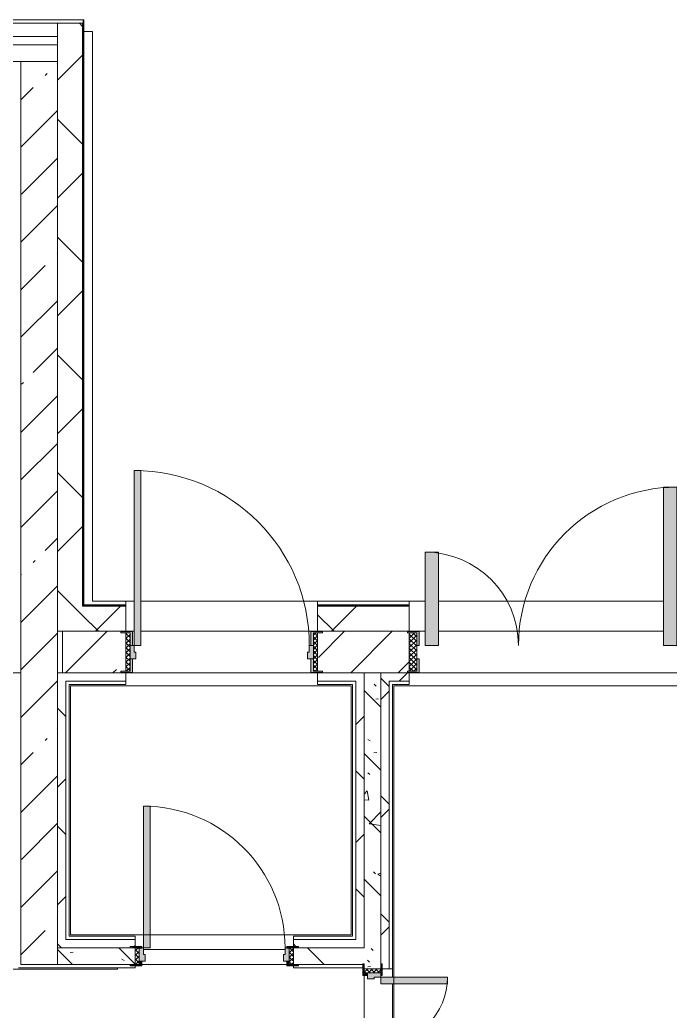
# Model space of a CAD drawing. Header units: millimetres. Extents: x -4029 to 232974, y -8553 to 104777.
# Drawn here: x 155830 to 159731, y 21400 to 27350 of the extents above; entities that cross this region are included whole.
import ezdxf

# ---------------------------------------------------------------- set-up
doc = ezdxf.new("R2010")
doc.units = ezdxf.units.MM
for name, color, linetype, lineweight in [('A-AREA-BNDY-1', 7, 'Continuous', 5), ('A-WALL', 7, 'Continuous', 9), ('A-WALL-4', 7, 'Continuous', 5), ('I-WALL-6', 7, 'Continuous', 5)]:
    doc.layers.add(name, color=color, linetype=linetype, lineweight=lineweight)
for name, color, linetype, lineweight, true_color in [('A-DOOR-3', 7, 'Continuous', 5, 0xaaaaaa), ('A-DOOR-4', 7, 'Continuous', 5, 0xe2e2e2), ('A-DOOR-FRAM-3', 7, 'Continuous', 5, 0xe2e2e2), ('A-DOOR-FRAM-4', 7, 'Continuous', 5, 0xaaaaaa), ('A-FLOR-2', 7, 'Continuous', 5, 0xaaaaaa), ('I-WALL-8', 7, 'Continuous', 5, 0x787878)]:
    doc.layers.add(name, color=color, linetype=linetype, lineweight=lineweight, true_color=true_color)
pattern_1 = [(45, (71086.4, 0), (-353.5534, 353.5534), []), (135, (71086.4, 0), (-353.5534, -353.5534), [])]
pattern_2 = [(45, (71086.4, 0), (-285.1231, 285.1231), []), (45, (71371.53, 0), (-285.1231, 285.1231), [504.031, -100.806, 16.764, -84.042])]
pattern_3 = [(135, (71086.4, 0), (-377.1708, -377.1708), [533.4, -88.9, 17.78, -88.9]), (135, (71086.4, 376.94), (-377.1708, -377.1708), []), (50, (71086.4, 0), (637.6445, -55.7866), [66.675, -733.425]), (355, (71086.4, 0), (-123.3494, 668.699), [53.34, -586.74]), (100.451, (71139.54, -4.65), (514.299, 612.908), [56.665, -623.315]), (46.184, (71086.4, 177.8), (948.7764, -147.15), [100.012, -1100.137]), (96.636, (71165.5, 165.5), (830.909, 865.997), [84.998, -934.973]), (351.184, (71086.4, 177.8), (830.918, 865.988), [80.01, -880.11]), (21, (71175.3, 133.35), (530.6506, -357.9283), [66.675, -733.425]), (326, (71175.3, 133.35), (216.308, 644.6585), [53.34, -586.74]), (71.451, (71219.5, 103.5), (746.9596, 286.7243), [56.665, -623.315]), (37.5, (71086.4, 0), (10.81053, 295.9426), [16.764, -562.864, 16.764, -578.866, -588.962]), (37.5, (71086.4, 0), (10.81053, 295.9426), [-1175.258, 16.764, -572.198]), (7.5, (71086.4, 0), (233.8692, 350.6318), [16.764, -322.834, 16.764, -549.529, -224.472]), (7.5, (71086.4, 0), (233.8692, 350.6318), [-905.891, 16.764, -207.708]), (327.5, (70888.16, 0), (474.5678, -20.0513), [16.764, -205.486, 16.764, -676.656, -920.115]), (327.5, (70888.16, 0), (474.5678, -20.0513), [-915.67, 16.764, -903.351]), (317.5, (70799.26, 0), (518.4522, 88.9934), [16.764, -272.161, 16.764, -443.738, -653.415]), (317.5, (70799.26, 0), (518.4522, 88.9934), [-749.427, 16.764, -636.651])]

# ---------------------------------------------------------------- blocks, each defined once
blk = doc.blocks.new('110_Дверь_СКБ_2Ст_Внутренняя - ДН-7д_л__ ДОО_Дв_1450x2100h_Загрузочная_ Помещение холодильных камер-21737406-1_2_1_птичка')
at = {"layer": 'A-DOOR-3'}
h = blk.add_hatch(dxfattribs=at)
h.set_pattern_fill('FP_143', color=256, style=0, pattern_type=2)
h.set_pattern_definition([(135, (1471.41, 189.685), (-14.14214, -14.14214), []), (225, (1471.41, 189.685), (14.14214, -14.14214), [])])
h.paths.add_polyline_path([(862.5, -115), (862.5, 115), (817.5, 115), (817.5, -115)])
at = {"layer": 'A-DOOR-4'}
for points in [[(687.5, 40), (767.5, 40), (767.5, 990), (687.5, 990), (687.5, 92.1)], [(-742.5, 40), (-662.5, 40), (-662.5, 600), (-742.5, 600), (-742.5, 125)]]:
    blk.add_hatch(color=256, dxfattribs=at).paths.add_polyline_path(points)
h = blk.add_hatch(color=256, dxfattribs=at)
h.paths.add_polyline_path([(817.5, 40), (817.5, 115), (872.5, 115), (872.5, 123), (802.5, 123), (802.5, 40), (814.2, 40)])
h.paths.add_polyline_path([(-777.5, 40), (-777.5, 123), (-847.5, 123), (-844.3, 115), (-792.5, 115), (-792.5, 40)])
h = blk.add_hatch(color=256, dxfattribs=at)
h.paths.add_polyline_path([(872.5, -123), (872.5, -115), (817.5, -115), (812.5, -40), (802.5, -40), (802.5, -123), (862.5, -123)])
h.paths.add_polyline_path([(-847.5, -123), (-777.5, -123), (-777.5, -40), (-792.5, -40), (-792.5, -115), (-847.5, -115), (-847.5, -121)])
at = {"layer": 'A-DOOR-FRAM-4'}
h = blk.add_hatch(dxfattribs=at)
h.set_pattern_fill('FP_144', color=256, style=0, pattern_type=2)
h.set_pattern_definition([(45, (-651.384, 189.685), (-14.1421, 14.1421), []), (135, (-651.384, 189.685), (-14.1421, -14.1421), [])])
h.paths.add_polyline_path([(-792.5, -115), (-792.5, 115), (-837.5, 115), (-837.5, -115)])
at = {"layer": 'A-DOOR-3'}
for p, q in [((767.5, 990), (687.5, 990)), ((687.5, 990), (687.5, 40)), ((767.5, 40), (767.5, 990)), ((-742.5, 600), (-742.5, 40)), ((-662.5, 600), (-742.5, 600)), ((-662.5, 40), (-662.5, 600)), ((-777.5, 123), (-847.5, 123)), ((-847.5, 123), (-847.5, 115)), ((-777.5, 40), (-777.5, 123)), ((872.5, 123), (802.5, 123)), ((802.5, 123), (802.5, 40)), ((872.5, 115), (872.5, 123)), ((-847.5, 115), (-792.5, 115)), ((-792.5, 115), (-792.5, 40)), ((817.5, 40), (817.5, 115)), ((817.5, 115), (872.5, 115)), ((-792.5, 40), (-777.5, 40)), ((-742.5, 40), (-662.5, 40)), ((687.5, 40), (767.5, 40)), ((802.5, 40), (817.5, 40)), ((-777.5, -40), (-792.5, -40)), ((-792.5, -40), (-792.5, -115)), ((-777.5, -123), (-777.5, -40)), ((817.5, -40), (802.5, -40)), ((802.5, -40), (802.5, -123)), ((817.5, -115), (817.5, -40)), ((-847.5, -115), (-847.5, -123)), ((-792.5, -115), (-847.5, -115)), ((872.5, -115), (817.5, -115)), ((872.5, -123), (872.5, -115)), ((-847.5, -123), (-777.5, -123)), ((802.5, -123), (872.5, -123))]:
    blk.add_line(p, q, dxfattribs=at)
for centre, radius, start, end in [((767.5, 40), 950, 90, 180), ((-742.5, 40), 560, 0, 90)]:
    blk.add_arc(centre, radius, start, end, dxfattribs=at)
at = {"layer": 'A-DOOR-FRAM-4'}
for p, q in [((-792.5, 115), (-837.5, 115)), ((-837.5, 115), (-837.5, -115)), ((-792.5, -115), (-792.5, 115)), ((862.5, 115), (817.5, 115)), ((817.5, 115), (817.5, -115)), ((862.5, -115), (862.5, 115)), ((-837.5, -115), (-792.5, -115)), ((817.5, -115), (862.5, -115))]:
    blk.add_line(p, q, dxfattribs=at)
blk = doc.blocks.new('110_Дверь_СКБ_1Ст_Внутренняя1 - ДН-6д_ ДОО_Дв_1150x2100-24253098-1_2_1_птичка')
at = {"layer": 'A-DOOR-3'}
h = blk.add_hatch(dxfattribs=at)
h.set_pattern_fill('FP_147', color=256, style=0, pattern_type=2)
h.set_pattern_definition([(135, (1726.41, 189.685), (-14.14214, -14.14214), []), (225, (1726.41, 189.685), (14.14214, -14.14214), [])])
h.paths.add_polyline_path([(587.5, -115), (587.5, 115), (562.5, 115), (562.5, -115)])
at = {"layer": 'A-DOOR-4'}
h = blk.add_hatch(color=256, dxfattribs=at)
h.paths.add_polyline_path([(-537.5, 40), (-522.5, 40), (-522.5, 123), (-592.5, 123), (-592.5, 115), (-537.5, 115), (-537.5, 102.5)])
h.paths.add_polyline_path([(562.5, 40), (562.5, 115), (617.5, 115), (617.5, 123), (547.5, 123), (547.5, 40)])
h = blk.add_hatch(color=256, dxfattribs=at)
h.paths.add_polyline_path([(-502.5, -40), (-502.5, 0), (-512.5, 0), (-512.5, 40), (-537.5, 40), (-537.5, -40), (-512.5, -40)])
h.paths.add_polyline_path([(562.5, -40), (562.5, 40), (537.5, 40), (537.5, 0), (527.5, 0), (527.5, -40), (537.5, -40)])
h = blk.add_hatch(color=256, dxfattribs=at)
h.paths.add_polyline_path([(587.5, -123), (617.5, -123), (617.5, -115), (562.5, -115), (562.5, -40), (547.5, -40), (547.5, -123), (579.1, -123)])
h.paths.add_polyline_path([(-592.5, -123), (-522.5, -119.1), (-522.5, -40), (-537.5, -40), (-537.5, -115), (-592.5, -115)])
at = {"layer": 'A-DOOR-FRAM-3'}
blk.add_hatch(color=256, dxfattribs=at).paths.add_polyline_path([(-472.5, 40), (-472.5, 1090), (-512.5, 1090), (-512.5, 40)])
at = {"layer": 'A-DOOR-FRAM-4'}
h = blk.add_hatch(dxfattribs=at)
h.set_pattern_fill('FP_148', color=256, style=0, pattern_type=2)
h.set_pattern_definition([(45, (-396.384, 189.685), (-14.1421, 14.1421), []), (135, (-396.384, 189.685), (-14.1421, -14.1421), [])])
h.paths.add_polyline_path([(-537.5, -115), (-537.5, 115), (-562.5, 115), (-562.5, -115)])
at = {"layer": 'A-DOOR-3'}
for p, q in [((-512.5, 1090), (-512.5, 40)), ((-472.5, 1090), (-512.5, 1090)), ((-472.5, 40), (-472.5, 1090)), ((-522.5, 123), (-592.5, 123)), ((-592.5, 123), (-592.5, 115)), ((-522.5, 40), (-522.5, 123)), ((617.5, 123), (547.5, 123)), ((547.5, 123), (547.5, 40)), ((617.5, 115), (617.5, 123)), ((-592.5, 115), (-537.5, 115)), ((-537.5, 115), (-537.5, 40)), ((562.5, 40), (562.5, 115)), ((562.5, 115), (617.5, 115)), ((-537.5, 40), (-522.5, 40)), ((-512.5, 40), (-472.5, 40)), ((547.5, 40), (562.5, 40)), ((-522.5, -40), (-537.5, -40)), ((-537.5, -40), (-537.5, -115)), ((-522.5, -123), (-522.5, -40)), ((562.5, -40), (547.5, -40)), ((547.5, -40), (547.5, -123)), ((562.5, -115), (562.5, -40)), ((-592.5, -115), (-592.5, -123)), ((-537.5, -115), (-592.5, -115)), ((617.5, -115), (562.5, -115)), ((617.5, -123), (617.5, -115)), ((-592.5, -123), (-522.5, -123)), ((547.5, -123), (617.5, -123))]:
    blk.add_line(p, q, dxfattribs=at)
blk.add_arc((-512.5, 40), 1050, 360, 90, dxfattribs=at)
at = {"layer": 'A-DOOR-FRAM-4'}
for p, q in [((-537.5, 115), (-562.5, 115)), ((-562.5, 115), (-562.5, -115)), ((-537.5, -115), (-537.5, 115)), ((587.5, 115), (562.5, 115)), ((562.5, 115), (562.5, -115)), ((587.5, -115), (587.5, 115)), ((-512.5, 40), (-537.5, 40)), ((-537.5, 40), (-537.5, -40)), ((-512.5, 0), (-512.5, 40)), ((-502.5, 0), (-512.5, 0)), ((-502.5, -40), (-502.5, 0)), ((537.5, 0), (527.5, 0)), ((527.5, 0), (527.5, -40)), ((537.5, 40), (537.5, 0)), ((562.5, 40), (537.5, 40)), ((562.5, -40), (562.5, 40)), ((-537.5, -40), (-502.5, -40)), ((527.5, -40), (562.5, -40)), ((-562.5, -115), (-537.5, -115)), ((562.5, -115), (587.5, -115))]:
    blk.add_line(p, q, dxfattribs=at)
blk = doc.blocks.new('110_Дверь_СКБ_1Ст_Внутренняя1 - Д-8_п_ 950x2100h_охрана 2-32213875-1_2_1_птичка')
at = {"layer": 'A-DOOR-3'}
h = blk.add_hatch(dxfattribs=at)
h.set_pattern_fill('FP_149', color=256, style=0, pattern_type=2)
h.set_pattern_definition([(135, (1826.41, 114.685), (-14.14214, -14.14214), []), (225, (1826.41, 114.685), (14.14214, -14.14214), [])])
h.paths.add_polyline_path([(487.5, -50), (487.5, 50), (462.5, 50), (465.3, -50)])
at = {"layer": 'A-DOOR-4'}
h = blk.add_hatch(color=256, dxfattribs=at)
h.paths.add_polyline_path([(427.5, -30), (462.5, -30), (462.5, 50), (437.5, 50), (437.5, 10), (427.5, 10), (427.5, -6)])
h.paths.add_polyline_path([(-412.5, -30), (-402.5, -30), (-402.5, 10), (-412.5, 10), (-412.5, 50), (-437.5, 50), (-437.5, -30)])
at = {"layer": 'A-DOOR-FRAM-3'}
for points in [[(-372.5, 50), (-372.5, 900), (-412.5, 900), (-412.5, 50)], [(-460, 50), (-422.5, 50), (-422.5, 58), (-492.5, 53.6), (-492.5, 50), (-462.5, 50)], [(487.5, 50), (517.5, 50), (517.5, 58), (447.5, 58), (447.5, 50), (474.8, 50)], [(-492.5, -58), (-422.5, -58), (-422.5, -50), (-492.5, -50)], [(-422.5, -50), (-422.5, -30), (-437.5, -30), (-437.5, -50)], [(462.5, -50), (462.5, -30), (447.5, -30), (447.5, -50)], [(517.5, -58), (517.5, -50), (447.5, -50), (447.5, -58), (494.1, -58)]]:
    blk.add_hatch(color=256, dxfattribs=at).paths.add_polyline_path(points)
at = {"layer": 'A-DOOR-FRAM-4'}
h = blk.add_hatch(dxfattribs=at)
h.set_pattern_fill('FP_150', color=256, style=0, pattern_type=2)
h.set_pattern_definition([(45, (-296.384, 114.685), (-14.1421, 14.1421), []), (135, (-296.384, 114.685), (-14.1421, -14.1421), [])])
h.paths.add_polyline_path([(-437.5, -50), (-437.5, 50), (-462.5, 50), (-462.5, -50), (-456.3, -50)])
at = {"layer": 'A-DOOR-3'}
for p, q in [((-412.5, 900), (-412.5, 50)), ((-372.5, 900), (-412.5, 900)), ((-372.5, 50), (-372.5, 900)), ((-412.5, 50), (-372.5, 50))]:
    blk.add_line(p, q, dxfattribs=at)
blk.add_arc((-412.5, 50), 850, 360, 90, dxfattribs=at)
at = {"layer": 'A-DOOR-FRAM-4'}
for p, q in [((-422.5, 58), (-492.5, 58)), ((-492.5, 58), (-492.5, 50)), ((-492.5, 50), (-422.5, 50)), ((-437.5, 50), (-462.5, 50)), ((-462.5, 50), (-462.5, -50)), ((-412.5, 50), (-437.5, 50)), ((-437.5, 50), (-437.5, -30)), ((-437.5, -50), (-437.5, 50)), ((-422.5, 50), (-437.5, 50)), ((-437.5, 50), (-437.5, 49)), ((-437.5, 49), (-422.5, 49)), ((-422.5, 50), (-422.5, 58)), ((-422.5, 49), (-422.5, 50)), ((-412.5, 10), (-412.5, 50)), ((-402.5, 10), (-412.5, 10)), ((-402.5, -30), (-402.5, 10)), ((437.5, 10), (427.5, 10)), ((427.5, 10), (427.5, -30)), ((437.5, 50), (437.5, 10)), ((462.5, 50), (437.5, 50)), ((517.5, 58), (447.5, 58)), ((447.5, 58), (447.5, 50)), ((462.5, 50), (447.5, 50)), ((447.5, 50), (447.5, 49)), ((447.5, 50), (517.5, 50)), ((447.5, 49), (462.5, 49)), ((462.5, -30), (462.5, 50)), ((487.5, 50), (462.5, 50)), ((462.5, 50), (462.5, -50)), ((462.5, 49), (462.5, 50)), ((487.5, -50), (487.5, 50)), ((517.5, 50), (517.5, 58)), ((-422.5, -50), (-492.5, -50)), ((-492.5, -50), (-492.5, -58)), ((-492.5, -58), (-422.5, -58)), ((-462.5, -50), (-437.5, -50)), ((-437.5, -30), (-402.5, -30)), ((-422.5, -30), (-437.5, -30)), ((-437.5, -30), (-437.5, -50)), ((-437.5, -50), (-422.5, -50)), ((-422.5, -50), (-422.5, -30)), ((-422.5, -58), (-422.5, -50)), ((427.5, -30), (462.5, -30)), ((462.5, -30), (447.5, -30)), ((447.5, -30), (447.5, -50)), ((447.5, -50), (462.5, -50)), ((517.5, -50), (447.5, -50)), ((447.5, -50), (447.5, -58)), ((447.5, -58), (517.5, -58)), ((462.5, -50), (462.5, -30)), ((462.5, -50), (487.5, -50)), ((517.5, -58), (517.5, -50))]:
    blk.add_line(p, q, dxfattribs=at)
blk = doc.blocks.new('110_Дверь_СКБ_2Ст - Д-10а_ СОШ_Дв_1450x2100h_Горячий цех-25784455-1_2_1_птичка')
at = {"layer": 'A-DOOR-3'}
h = blk.add_hatch(dxfattribs=at)
h.set_pattern_fill('FP_154', color=256, style=0, pattern_type=2)
h.set_pattern_definition([(135, (1601.41, 114.685), (-14.14214, -14.14214), []), (225, (1601.41, 114.685), (14.14214, -14.14214), [])])
h.paths.add_polyline_path([(712.5, 50), (687.5, 50), (687.5, -50), (712.5, -50)])
at = {"layer": 'A-DOOR-4'}
for points in [[(662.5, 100), (662.5, 950), (622.5, 950), (622.5, 50), (662.5, 50)], [(-597.5, 98.9), (-597.5, 450), (-637.5, 450), (-637.5, 50), (-597.5, 50)]]:
    blk.add_hatch(color=256, dxfattribs=at).paths.add_polyline_path(points)
h = blk.add_hatch(color=256, dxfattribs=at)
h.paths.add_polyline_path([(687.5, -30), (687.5, 50), (662.5, 50), (662.5, 10), (652.5, 10), (652.5, -30), (662.5, -30)])
h.paths.add_polyline_path([(-627.5, -6), (-627.5, 10), (-637.5, 10), (-637.5, 50), (-662.5, 50), (-662.5, -30), (-627.5, -28.9)])
at = {"layer": 'A-DOOR-FRAM-3'}
for points in [[(-647.5, 58), (-717.5, 58), (-712.5, 50), (-647.5, 50)], [(742.5, 58), (672.5, 58), (672.5, 50), (742.5, 50)], [(-647.5, -50), (-717.5, -53.5), (-712.5, -58), (-647.5, -58)], [(-647.5, -30), (-662.5, -30), (-662.5, -50), (-647.5, -50)], [(687.5, -30), (672.5, -30), (672.5, -50), (687.5, -50)], [(742.5, -50), (672.5, -50), (672.5, -58), (742.5, -58)]]:
    blk.add_hatch(color=256, dxfattribs=at).paths.add_polyline_path(points)
at = {"layer": 'A-DOOR-FRAM-4'}
h = blk.add_hatch(dxfattribs=at)
h.set_pattern_fill('FP_155', color=256, style=0, pattern_type=2)
h.set_pattern_definition([(45, (-521.384, 114.685), (-14.1421, 14.1421), []), (135, (-521.384, 114.685), (-14.1421, -14.1421), [])])
h.paths.add_polyline_path([(-662.5, -24.2), (-662.5, 50), (-687.5, 50), (-687.5, -50), (-662.5, -50)])
at = {"layer": 'A-DOOR-3'}
for p, q in [((662.5, 950), (622.5, 950)), ((622.5, 950), (622.5, 50)), ((662.5, 50), (662.5, 950)), ((-637.5, 450), (-637.5, 50)), ((-597.5, 450), (-637.5, 450)), ((-597.5, 50), (-597.5, 450)), ((-637.5, 50), (-597.5, 50)), ((622.5, 50), (662.5, 50))]:
    blk.add_line(p, q, dxfattribs=at)
for centre, radius, start, end in [((662.5, 50), 900, 90, 180), ((-637.5, 50), 400, 0, 90)]:
    blk.add_arc(centre, radius, start, end, dxfattribs=at)
at = {"layer": 'A-DOOR-FRAM-4'}
for p, q in [((-647.5, 58), (-717.5, 58)), ((-717.5, 58), (-717.5, 50)), ((-717.5, 50), (-647.5, 50)), ((-662.5, 50), (-687.5, 50)), ((-687.5, 50), (-687.5, -50)), ((-637.5, 50), (-662.5, 50)), ((-662.5, 50), (-662.5, -30)), ((-662.5, -50), (-662.5, 50)), ((-647.5, 50), (-647.5, 58)), ((-637.5, 10), (-637.5, 50)), ((-627.5, 10), (-637.5, 10)), ((-627.5, -30), (-627.5, 10)), ((662.5, 10), (652.5, 10)), ((652.5, 10), (652.5, -30)), ((662.5, 50), (662.5, 10)), ((687.5, 50), (662.5, 50)), ((742.5, 58), (672.5, 58)), ((672.5, 58), (672.5, 50)), ((672.5, 50), (742.5, 50)), ((687.5, -30), (687.5, 50)), ((712.5, 50), (687.5, 50)), ((687.5, 50), (687.5, -50)), ((712.5, -50), (712.5, 50)), ((742.5, 50), (742.5, 58)), ((-647.5, -50), (-717.5, -50)), ((-717.5, -50), (-717.5, -58)), ((-717.5, -58), (-647.5, -58)), ((-687.5, -50), (-662.5, -50)), ((-662.5, -30), (-627.5, -30)), ((-647.5, -30), (-662.5, -30)), ((-662.5, -30), (-662.5, -50)), ((-662.5, -50), (-647.5, -50)), ((-647.5, -50), (-647.5, -30)), ((-647.5, -58), (-647.5, -50)), ((652.5, -30), (687.5, -30)), ((687.5, -30), (672.5, -30)), ((672.5, -30), (672.5, -50)), ((672.5, -50), (687.5, -50)), ((742.5, -50), (672.5, -50)), ((672.5, -50), (672.5, -58)), ((672.5, -58), (742.5, -58)), ((687.5, -50), (687.5, -30)), ((687.5, -50), (712.5, -50)), ((742.5, -58), (742.5, -50))]:
    blk.add_line(p, q, dxfattribs=at)

msp = doc.modelspace()

# ---------------------------------------------------------------- hatches: boundary and pattern name
at = {"layer": 'A-WALL-4'}
h = msp.add_hatch(dxfattribs=at)
h.set_pattern_fill('FP_135', color=256, style=0, pattern_type=2)
h.set_pattern_definition(pattern_1)
h.paths.add_polyline_path([(156086.4063, 23679.9999), (156206.4062, 23679.9999), (156206.4062, 27329.9999), (156056.4062, 27329.9999), (156056.4063, 23679.9999)])
h = msp.add_hatch(dxfattribs=at)
h.set_pattern_fill('FP_135', color=256, style=0, pattern_type=2)
h.set_pattern_definition(pattern_1)
h.paths.add_polyline_path([(147757.3533, 27199.9999), (148336.4063, 27199.9999), (148336.4063, 27249.9999), (147436.4063, 27249.9999), (147436.4063, 27199.9999)])
h.paths.add_polyline_path([(155098.6589, 27199.9999), (156056.4062, 27199.9999), (156056.4062, 27249.9999), (151436.4063, 27249.9999), (151436.4063, 27199.9999), (154049.901, 27199.9999)])
h.paths.add_polyline_path([(144611.0795, 27199.9999), (145336.4063, 27199.9999), (145336.4063, 27249.9999), (143996.4063, 27249.9999), (143996.4063, 27199.9999)])
h.paths.add_polyline_path([(141464.8057, 27199.9999), (141896.4063, 27199.9999), (141896.4063, 27249.9999), (139296.4063, 27249.9999), (139296.4063, 27199.9999), (141396.4063, 27199.9999)])
h.paths.add_polyline_path([(131846.4063, 27199.9999), (132146.4063, 27199.9999), (132146.4063, 27249.9999), (131091.4063, 27249.9999), (131091.4063, 27199.9999)])
h.paths.add_polyline_path([(137246.4063, 27199.9999), (138196.4063, 27199.9999), (138196.4063, 27249.9999), (137246.4063, 27249.9999), (137246.4063, 27209.9999)])
h.paths.add_polyline_path([(128791.4063, 27199.9999), (128791.4063, 27249.9999), (127946.4063, 27249.9999), (127946.4063, 27199.9999), (128636.4062, 27199.9999)])
h.paths.add_polyline_path([(125246.4063, 27199.9999), (125846.4063, 27199.9999), (125846.4063, 27249.9999), (124946.4063, 27249.9999), (124946.4063, 27199.9999)])
h.paths.add_polyline_path([(122587.1628, 27199.9999), (122846.4063, 27199.9999), (122846.4063, 27249.9999), (121946.4063, 27249.9999), (121946.4063, 27199.9999)])
h.paths.add_polyline_path([(119846.4063, 27199.9999), (119846.4063, 27249.9999), (118746.4063, 27249.9999), (118746.4063, 27199.9999), (119440.889, 27199.9999)])
h.paths.add_polyline_path([(114197.0993, 27199.9999), (115646.4063, 27199.9999), (115646.4063, 27249.9999), (113246.4062, 27249.9999), (113246.4063, 27199.9999), (113866.4063, 27199.9999)])
h = msp.add_hatch(dxfattribs=at)
h.set_pattern_fill('FP_135', color=256, style=0, pattern_type=2)
h.set_pattern_definition(pattern_1)
h.paths.add_polyline_path([(113846.4063, 27100), (115646.4063, 27100), (115646.4063, 27199.9999), (113246.4063, 27199.9999), (113246.4063, 27100)])
h.paths.add_polyline_path([(122587.1628, 27100), (122846.4063, 27100), (122846.4063, 27199.9999), (121946.4063, 27199.9999), (121946.4063, 27100), (122486.4062, 27100)])
h.paths.add_polyline_path([(155186.4062, 27100), (156056.4062, 27100), (156051.8191, 27199.9999), (151436.4063, 27198.1288), (151436.4063, 27100), (155098.6589, 27100)])
h.paths.add_polyline_path([(124946.4063, 27100), (125846.4063, 27100), (125846.4063, 27199.9999), (124946.4063, 27199.9999), (124946.4063, 27139.9999)])
h.paths.add_polyline_path([(127946.4063, 27100), (128791.4063, 27100), (128791.4063, 27199.9999), (127946.4063, 27199.9999), (127946.4063, 27139.9999)])
h.paths.add_polyline_path([(131091.4063, 27100), (132146.4063, 27100), (132146.4063, 27199.9999), (131091.4063, 27199.9999), (131091.4063, 27139.9999)])
h.paths.add_polyline_path([(119846.4025, 27100), (119846.4063, 27199.9999), (118746.4063, 27199.9999), (118746.4063, 27100), (119440.889, 27100)])
h.paths.add_polyline_path([(137246.4063, 27100), (138164.4063, 27101.9999), (138164.4063, 27109.9999), (138196.4063, 27109.9999), (138196.4063, 27199.9999), (137246.4063, 27199.9999), (137246.4063, 27139.9999)])
h.paths.add_polyline_path([(147836.4063, 27100), (148336.4063, 27100), (148336.4063, 27199.9999), (147436.4063, 27199.9999), (147436.4063, 27100), (147757.3533, 27100)])
h.paths.add_polyline_path([(139296.4063, 27100), (141896.4063, 27100), (141896.4063, 27199.9999), (139296.4063, 27199.9999), (139296.4063, 27109.9999), (139328.4063, 27109.9999), (139328.4063, 27101.9999), (139296.4063, 27101.9999)])
h.paths.add_polyline_path([(144626.4054, 27100), (145336.4063, 27100), (145336.4063, 27199.9999), (143996.4063, 27199.9999), (143996.4063, 27100), (144611.0795, 27100)])
h = msp.add_hatch(dxfattribs=at)
h.set_pattern_fill('FP_135', color=256, style=0, pattern_type=2)
h.set_pattern_definition(pattern_1)
h.paths.add_polyline_path([(156466.4063, 23679.9999), (156466.4063, 23829.9999), (156206.4062, 23829.9999), (156206.4062, 23679.9999), (156214.4062, 23679.9999)])
h.paths.add_polyline_path([(157616.4063, 23679.9999), (158166.4063, 23679.9999), (158166.4063, 23829.9999), (157616.4063, 23829.9999), (157616.4063, 23720.8088)])
h.paths.add_polyline_path([(160096.4063, 23679.9999), (160093.4063, 23829.9999), (159866.4063, 23829.9999), (159866.4063, 23679.9999), (160088.4063, 23679.9999)])
at = {"layer": 'I-WALL-6'}
h = msp.add_hatch(dxfattribs=at)
h.set_pattern_fill('FP_116', color=256, style=0, pattern_type=2)
h.set_pattern_definition(pattern_2)
h.paths.add_polyline_path([(156056.4063, 21679.9999), (156056.4062, 27099.9999), (155836.4063, 27099.9999), (155836.4063, 21679.9999), (155956.4063, 21679.9999)])
h = msp.add_hatch(dxfattribs=at)
h.set_pattern_fill('FP_116', color=256, style=0, pattern_type=2)
h.set_pattern_definition(pattern_2)
h.paths.add_polyline_path([(160246.4063, 23429.9999), (160246.4063, 23679.9999), (159876.4063, 23677.9999), (159876.4063, 23669.9999), (159866.4063, 23669.9999), (159866.4063, 23439.9999), (159876.4063, 23439.9999), (159876.4063, 23431.9999), (160117.1566, 23429.9999)])
h.paths.add_polyline_path([(156086.4063, 23429.9999), (156436.4063, 23431.9999), (156436.4063, 23439.9999), (156466.4063, 23439.9999), (156466.4063, 23669.9999), (156436.4063, 23669.9999), (156436.4063, 23677.9999), (156086.4063, 23679.9999)])
h.paths.add_polyline_path([(157616.4063, 23429.9999), (158156.4063, 23433.9789), (158156.4063, 23439.9999), (158166.4063, 23439.9999), (158162.4063, 23669.9999), (158156.4063, 23670.7406), (158156.4063, 23677.9999), (157646.4063, 23677.9999), (157646.4063, 23669.9999), (157616.4063, 23669.9999), (157616.4063, 23439.9999), (157646.4063, 23439.9999), (157646.4063, 23431.9999), (157616.4063, 23431.9999)])
h = msp.add_hatch(dxfattribs=at)
h.set_pattern_fill('FP_135', color=256, style=0, pattern_type=2)
h.set_pattern_definition(pattern_1)
h.paths.add_polyline_path([(156106.4063, 21829.9999), (156106.4063, 23429.9999), (156056.4063, 23429.9999), (156056.4063, 21829.9999), (156106.1414, 21829.9999)])
h = msp.add_hatch(dxfattribs=at)
h.set_pattern_fill('FP_135', color=256, style=0, pattern_type=2)
h.set_pattern_definition(pattern_1)
h.paths.add_polyline_path([(157846.4063, 21779.9999), (157896.4063, 21779.9999), (157896.4063, 23429.9999), (157846.4063, 23429.9999), (157846.4063, 21785.6284)])
h = msp.add_hatch(dxfattribs=at)
h.set_pattern_fill('FP_135', color=256, style=0, pattern_type=2)
h.set_pattern_definition(pattern_1)
h.paths.add_polyline_path([(157996.4063, 19299.9999), (158046.4063, 19299.9999), (158046.4063, 20254.9999), (158004.4063, 20254.9999), (158004.4063, 20224.9999), (157996.4063, 20224.9999), (157996.4063, 19349.9999)])
h.paths.add_polyline_path([(158046.4063, 21654.9999), (158046.4063, 23429.9999), (157996.4063, 23429.9999), (157996.5533, 21684.9999), (158004.4063, 21679.9999), (158004.4063, 21654.9999)])
h = msp.add_hatch(dxfattribs=at)
h.set_pattern_fill('FP_135', color=256, style=0, pattern_type=2)
h.set_pattern_definition(pattern_1)
h.paths.add_polyline_path([(158046.4063, 23379.9999), (158166.4063, 23379.9999), (158166.4063, 23429.9999), (158046.4063, 23429.9999)])
h = msp.add_hatch(dxfattribs=at)
h.set_pattern_fill('FP_135', color=256, style=0, pattern_type=2)
h.set_pattern_definition(pattern_1)
h.paths.add_polyline_path([(156466.4063, 21779.9999), (156491.071, 21783.6173), (156491.071, 21787.9999), (156521.071, 21787.9999), (156521.071, 21829.9999), (156056.4063, 21829.9999), (156056.4063, 21779.9999), (156446.0581, 21779.9999)])
h.paths.add_polyline_path([(157826.4063, 21779.9999), (157846.4063, 21779.9999), (157846.4063, 21829.9999), (157471.071, 21829.9999), (157471.071, 21787.9999), (157501.071, 21787.9999), (157501.071, 21779.9999), (157792.9242, 21779.9999)])
at = {"layer": 'I-WALL-8'}
h = msp.add_hatch(dxfattribs=at)
h.set_pattern_fill('FP_142', color=256, style=0, pattern_type=2)
h.set_pattern_definition(pattern_3)
h.paths.add_polyline_path([(157996.4063, 21779.9999), (157996.4063, 23429.9999), (157896.4063, 23429.9999), (157896.4063, 21779.9999), (157942.576, 21779.9999)])
h = msp.add_hatch(dxfattribs=at)
h.set_pattern_fill('FP_142', color=256, style=0, pattern_type=2)
h.set_pattern_definition(pattern_3)
h.paths.add_polyline_path([(157482.0061, 21679.9999), (157996.4063, 21684.9999), (157996.4063, 21779.9999), (157471.071, 21779.9999), (157471.071, 21679.9999)])
h.paths.add_polyline_path([(156126.4063, 21679.9999), (156521.071, 21679.9999), (156521.071, 21779.9999), (156056.4063, 21779.9999), (156056.4063, 21679.9999), (156122.5978, 21679.9999)])
h = msp.add_hatch(dxfattribs=at)
h.set_pattern_fill('FP_142', color=256, style=0, pattern_type=2)
h.set_pattern_definition(pattern_3)
h.paths.add_polyline_path([(157996.4063, 20029.9999), (157996.4063, 20254.9999), (157896.4063, 20254.9999), (157896.4063, 20029.9999)])
h.paths.add_polyline_path([(157996.4063, 21654.9999), (157996.4063, 21679.9999), (157896.4063, 21679.9999), (157896.4063, 21654.9999), (157925.6192, 21654.9999)])

# ---------------------------------------------------------------- linework, layer by layer
at = {"layer": 'A-AREA-BNDY-1', "flags": 128}
for points in [[(157818.4063, 23351.9999), (156134.4063, 23351.9999), (156134.4063, 21857.9999), (157818.4063, 21857.9999)], [(158074.4063, 19377.9999), (160168.4063, 19377.9999), (160168.4063, 23021.9999), (159788.4063, 23021.9999), (159788.4063, 23351.9999), (158074.4063, 23351.9999)]]:
    msp.add_lwpolyline(points, close=True, dxfattribs=at)
msp.add_lwpolyline([(137374.4063, 21178), (149794.2163, 21178), (149794.2163, 20177.9999), (156656.4063, 20177.9999), (156656.4063, 20129.9999), (157756.4063, 20129.9999), (157756.4063, 20169.9999), (157896.4063, 20169.9999), (157896.4063, 21659.9999), (157471.071, 21659.9999), (157471.071, 21679.9999), (156521.071, 21679.9999), (156521.071, 21659.9999), (156416.4062, 21659.9999), (156416.4062, 21651.9999), (153388.4062, 21651.9999), (153388.4062, 22671.9999), (139368.4063, 22671.9999)], dxfattribs=at)
at = {"layer": 'A-FLOR-2'}
for p, q in [((155836.4063, 23429.9999), (155786.4063, 23429.9999)), ((157421.071, 21769.9999), (156571.071, 21769.9999)), ((156521.071, 21659.9999), (155822.4063, 21659.9999)), ((156521.071, 21671.9999), (156521.071, 21659.9999)), ((157471.071, 21659.9999), (157471.071, 21671.9999)), ((157888.4063, 21659.9999), (157471.071, 21659.9999)), ((158066.4063, 21604.9999), (158066.4063, 21654.9999)), ((158066.4063, 20344.9999), (158066.4063, 21564.9999))]:
    msp.add_line(p, q, dxfattribs=at)
at = {"layer": 'A-WALL'}
for p, q in [((156209.4062, 27329.9999), (151436.4063, 27329.9999)), ((156056.4062, 27099.9999), (156056.4062, 27329.9999)), ((156206.4062, 23829.9999), (156206.4062, 27329.9999)), ((156209.4062, 27349.9999), (156209.4062, 23832.9999)), ((156056.4062, 27249.9999), (151436.4063, 27249.9999)), ((156056.4062, 27199.9999), (151436.4063, 27199.9999)), ((156206.4062, 23829.9999), (156466.4063, 23829.9999)), ((156209.4062, 23832.9999), (156466.4063, 23832.9999)), ((157616.4063, 23832.9999), (158166.4063, 23832.9999)), ((157616.4063, 23829.9999), (158166.4063, 23829.9999)), ((156206.4062, 23679.9999), (156466.4063, 23679.9999)), ((158166.4063, 23679.9999), (157616.4063, 23679.9999)), ((156466.4063, 23429.9999), (156106.4063, 23429.9999)), ((157846.4063, 23429.9999), (157616.4063, 23429.9999)), ((157996.4063, 23429.9999), (157896.4063, 23429.9999)), ((158166.4063, 23429.9999), (158046.4063, 23429.9999)), ((156106.4063, 23379.9999), (156106.4063, 21829.9999)), ((156106.4063, 23379.9999), (156466.4063, 23379.9999)), ((157616.4063, 23379.9999), (157846.4063, 23379.9999)), ((157846.4063, 21829.9999), (157846.4063, 23379.9999)), ((158046.4063, 21654.9999), (158046.4063, 23379.9999)), ((158046.4063, 23379.9999), (158166.4063, 23379.9999)), ((156491.071, 21779.9999), (156056.4063, 21779.9999)), ((156056.4063, 21779.9999), (156056.4063, 21679.9999)), ((156106.4063, 21829.9999), (156521.071, 21829.9999)), ((157471.071, 21829.9999), (157846.4063, 21829.9999)), ((157501.071, 21779.9999), (157846.4063, 21779.9999))]:
    msp.add_line(p, q, dxfattribs=at)
at = {"layer": 'A-WALL-4'}
for p, q in [((156056.4062, 27349.9999), (148336.4063, 27349.9999)), ((156214.4062, 27349.9999), (156056.4062, 27349.9999)), ((156214.4062, 23837.9999), (156214.4062, 27349.9999)), ((156214.4062, 27279.9999), (156266.4063, 27279.9999)), ((156266.4063, 27279.9999), (156266.4063, 23859.9999)), ((151736.4063, 27099.9999), (156056.4062, 27099.9999)), ((156056.4062, 27099.9999), (156056.4062, 23679.9999)), ((156266.4063, 23859.9999), (156516.4063, 23859.9999)), ((156466.4063, 23679.9999), (156466.4063, 23859.9999)), ((156556.4063, 23859.9999), (158261.4063, 23859.9999)), ((157616.4063, 23859.9999), (157616.4063, 23679.9999)), ((158166.4063, 23679.9999), (158166.4063, 23859.9999)), ((158341.4063, 23859.9999), (159691.4063, 23859.9999)), ((156466.4063, 23837.9999), (156214.4062, 23837.9999)), ((158166.4063, 23837.9999), (157616.4063, 23837.9999)), ((156056.4062, 23679.9999), (156086.4063, 23679.9999))]:
    msp.add_line(p, q, dxfattribs=at)
at = {"layer": 'I-WALL-6'}
for p, q in [((155836.4063, 27099.9999), (155836.4063, 21679.9999)), ((156056.4063, 27099.9999), (155836.4063, 27099.9999)), ((156056.4063, 27099.9999), (156056.4063, 21779.9999)), ((156206.4062, 23679.9999), (156086.4063, 23679.9999)), ((156086.4063, 23679.9999), (156086.4063, 23429.9999)), ((156466.4063, 23679.9999), (156516.4063, 23679.9999)), ((156556.4063, 23679.9999), (157616.4063, 23679.9999)), ((158166.4063, 23679.9999), (158261.4063, 23679.9999)), ((158341.4063, 23679.9999), (159691.4063, 23679.9999)), ((156106.4063, 23429.9999), (156056.4063, 23429.9999)), ((157616.4063, 23429.9999), (156466.4063, 23429.9999)), ((156466.4063, 23359.9999), (156466.4063, 23429.9999)), ((157616.4063, 23429.9999), (157616.4063, 23359.9999)), ((157896.4063, 23429.9999), (157846.4063, 23429.9999)), ((157896.4063, 23429.9999), (157896.4063, 21779.9999)), ((157996.4063, 21684.9999), (157996.4063, 23429.9999)), ((158046.4063, 23429.9999), (157996.4063, 23429.9999)), ((159866.4063, 23429.9999), (158166.4063, 23429.9999)), ((158166.4063, 23359.9999), (158166.4063, 23429.9999)), ((156126.4063, 21849.9999), (156126.4063, 23359.9999)), ((156126.4063, 23359.9999), (156466.4063, 23359.9999)), ((157616.4063, 23359.9999), (157826.4063, 23359.9999)), ((157826.4063, 23359.9999), (157826.4063, 21849.9999)), ((158066.4063, 21654.9999), (158066.4063, 23359.9999)), ((158066.4063, 23359.9999), (158166.4063, 23359.9999)), ((156521.071, 21849.9999), (156126.4063, 21849.9999)), ((156521.071, 21787.9999), (156521.071, 21849.9999)), ((157826.4063, 21849.9999), (157471.071, 21849.9999)), ((157471.071, 21849.9999), (157471.071, 21787.9999)), ((157846.4063, 21779.9999), (157896.4063, 21779.9999)), ((155836.4063, 21679.9999), (156491.071, 21679.9999)), ((157501.071, 21679.9999), (157888.4063, 21679.9999)), ((158004.4063, 21654.9999), (158066.4063, 21654.9999))]:
    msp.add_line(p, q, dxfattribs=at)

# ---------------------------------------------------------------- block references
at = {"layer": 'A-DOOR-3'}
for name, p in [('110_Дверь_СКБ_1Ст_Внутренняя1 - ДН-6д_ ДОО_Дв_1150x2100-24253098-1_2_1_птичка', (157028.9063, 23554.9999)), ('110_Дверь_СКБ_2Ст_Внутренняя - ДН-7д_л__ ДОО_Дв_1450x2100h_Загрузочная_ Помещение холодильных камер-21737406-1_2_1_птичка', (159003.9063, 23554.9999)), ('110_Дверь_СКБ_1Ст_Внутренняя1 - Д-8_п_ 950x2100h_охрана 2-32213875-1_2_1_птичка', (156983.571, 21729.9999))]:
    msp.add_blockref(name, p, dxfattribs=at)
at = {"layer": 'A-DOOR-3', "rotation": 270}
msp.add_blockref('110_Дверь_СКБ_2Ст - Д-10а_ СОШ_Дв_1450x2100h_Горячий цех-25784455-1_2_1_птичка', (157946.4063, 20967.4999), dxfattribs=at)

doc.saveas('drawing.dxf')
